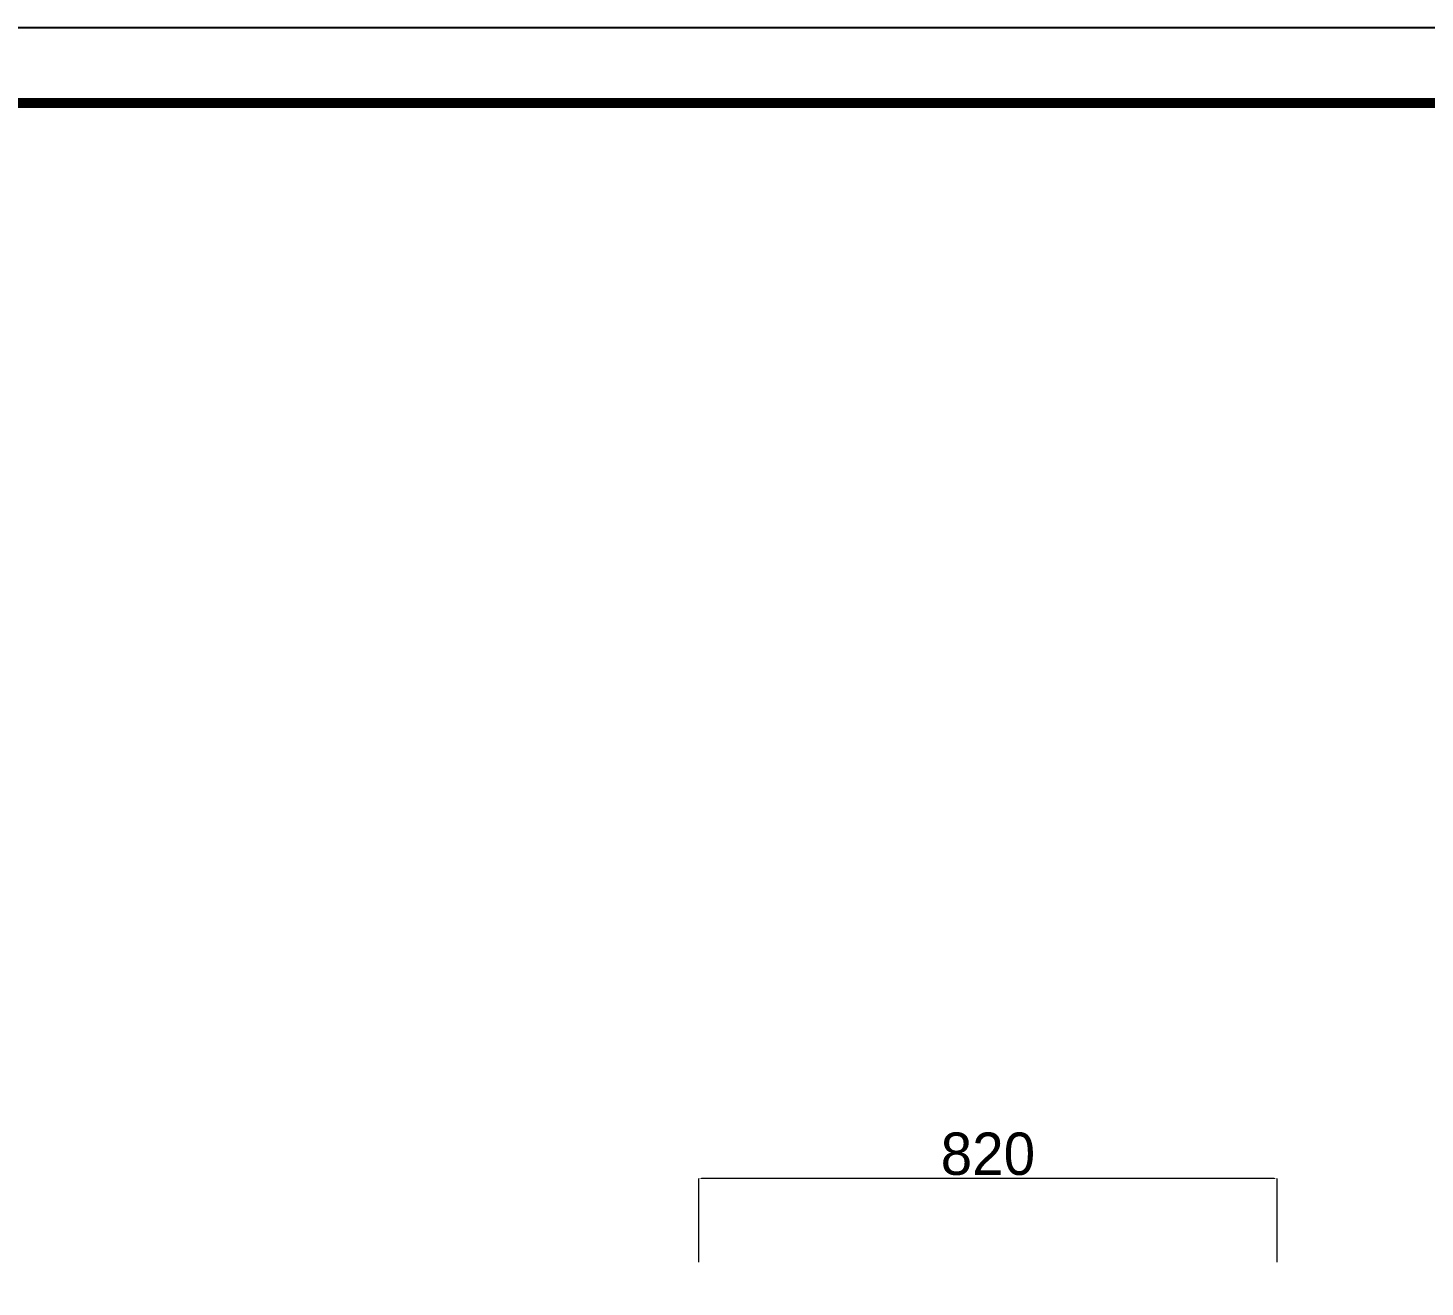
# Model space of a CAD drawing. Extents: x 16296665491 to 16296671741, y -37409618531 to -37409613952.
# Drawn here: x 16296667471 to 16296669451, y -37409615736 to -37409613952 of the extents above; entities that cross this region are included whole.
import ezdxf

# ---------------------------------------------------------------- set-up
doc = ezdxf.new("R2010")
doc.units = 0
doc.header["$LTSCALE"] = 10
doc.header["$MEASUREMENT"] = 0
doc.header["$PDMODE"] = 3
doc.header["$PDSIZE"] = -10
doc.layers.get('0').update_dxf_attribs({"linetype": 'CONTINUOUS'})
doc.layers.get('DEFPOINTS').update_dxf_attribs({"linetype": 'CONTINUOUS'})
doc.styles.add('Daelim Dimension', font='')
doc.styles.get('Daelim Dimension').set_extended_font_data('나눔고딕')
doc.dimstyles.new('DEFAULT', dxfattribs={"dimscale": 2, "dimtxt": 2, "dimasz": 2, "dimexe": 0, "dimexo": 2, "dimgap": 1, "dimtad": 1, "dimdec": 1, "dimzin": 9, "dimdsep": 46, "dimtxsty": 'Daelim Dimension', "dimcen": 0.5, "dimclrd": 252, "dimclre": 252, "dimclrt": 3, "dimadec": 1, "dimazin": 0, "dimtfac": 1, "dimtdec": 1, "dimtix": 1, "dimtmove": 0, "dimatfit": 3, "dimfxl": 1, "dimtolj": 1, "dimtzin": 1, "dimlwd": 9, "dimlwe": 9, "dimarcsym": 0})

# ---------------------------------------------------------------- blocks, each defined once
blk = doc.blocks.new('*D10')
at = {"color": 5, "lineweight": 9, "transparency": 16777216}
for p, q in [((16296668421.89868, -37409615700.210777), (16296668421.89868, -37409615581.838959)), ((16296669237.46113, -37409615581.838959), (16296668425.89868, -37409615581.838959)), ((16296669241.46113, -37409615700.210777), (16296669241.46113, -37409615581.838959))]:
    blk.add_line(p, q, dxfattribs=at)
at = {"color": 5, "transparency": 16777216}
for points in [[(16296668425.89868, -37409615581.172287), (16296668425.89868, -37409615582.505623), (16296668421.89868, -37409615581.838959)], [(16296669237.46113, -37409615581.172287), (16296669237.46113, -37409615582.505623), (16296669241.46113, -37409615581.838959)]]:
    blk.add_solid(points, dxfattribs=at)
at = {"layer": 'DEFPOINTS', "color": 0, "transparency": 16777216}
for p in [(16296668421.89868, -37409615581.838959), (16296668421.89868, -37409615704.210777), (16296669241.46113, -37409615704.210777)]:
    blk.add_point(p, dxfattribs=at)
at = {"color": 7, "lineweight": 0, "transparency": 16777216, "insert": (16296668831.679911, -37409615547.178017), "char_height": 60, "attachment_point": 5, "style": 'Daelim Dimension'}
blk.add_mtext('\\A1;820', dxfattribs=at)

msp = doc.modelspace()

# ---------------------------------------------------------------- linework, layer by layer
at = {"ltscale": 0.5}
msp.add_lwpolyline([(16296665490.99161, -37409618530.883301), (16296671740.59161, -37409618530.883301), (16296671740.59161, -37409613951.683296), (16296665490.99161, -37409613951.683296)], close=True, dxfattribs=at)
at = {"color": 5, "linetype": 'ByBlock', "lineweight": 200, "const_width": 14.4}
msp.add_lwpolyline([(16296665591.48624, -37409618334.805946), (16296671639.48624, -37409618334.805946), (16296671639.48624, -37409614058.005951), (16296665591.48624, -37409614058.005951)], close=True, dxfattribs=at)

# ---------------------------------------------------------------- dimensions: what is measured, and where the dimension line sits
at = {"lineweight": 0}
dim = msp.add_linear_dim(base=(16296668421.89868, -37409615581.838959), p1=(16296669241.46113, -37409615704.210777), p2=(16296668421.89868, -37409615704.210777), dimstyle='DEFAULT', override={"dimtxt": 30, "dimdec": 0, "dimclrd": 5, "dimclre": 5, "dimclrt": 7}, dxfattribs=at)
dim.commit()
dim.dimension.update_dxf_attribs({"geometry": '*D10', "text_midpoint": (16296668831.679911, -37409615547.178017)})

doc.saveas('drawing.dxf')
